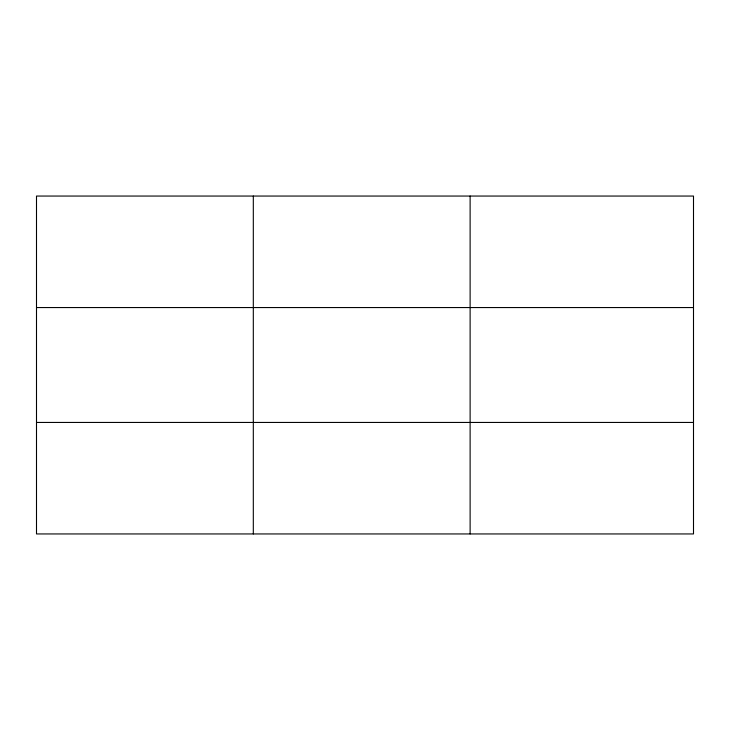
<?xml version="1.0" encoding="UTF-8"?>
<svg xmlns="http://www.w3.org/2000/svg" width="730" height="730" viewBox="0 0 730 730"><rect width="100%" height="100%" fill="white"/><g stroke="black" fill="none" stroke-linecap="round" stroke-linejoin="round"><path stroke-width="1.09" d="M253.31 533.949L253.31 196.051M470.12 533.949L470.12 196.051M36.5 307.558L693.5 307.558M36.5 422.442L693.5 422.442M693.5 506.072L693.5 533.949L36.5 533.949L36.5 196.051L693.5 196.051L693.5 506.072"/></g></svg>
